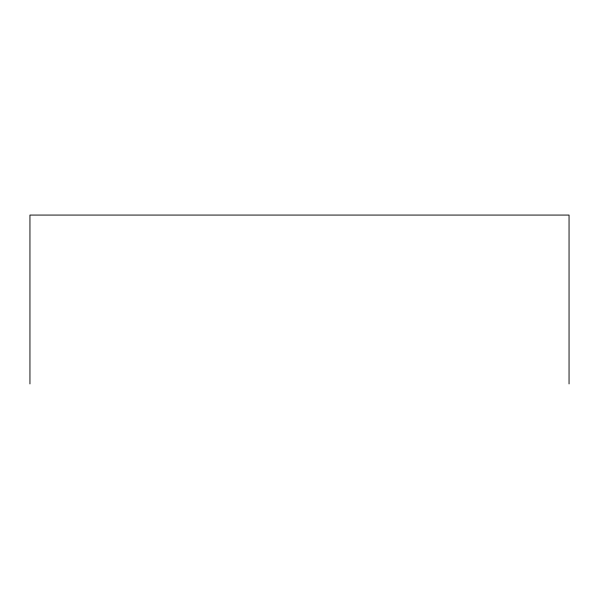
<?xml version="1.0" encoding="UTF-8"?>
<svg xmlns="http://www.w3.org/2000/svg" width="599" height="599" viewBox="0 0 599 599"><rect width="100%" height="100%" fill="white"/><g stroke="black" fill="none" stroke-linecap="round" stroke-linejoin="round"><path stroke-width="0.9" d="M569.05 383.929L569.05 215.071L29.95 215.071L29.95 383.929"/></g></svg>
